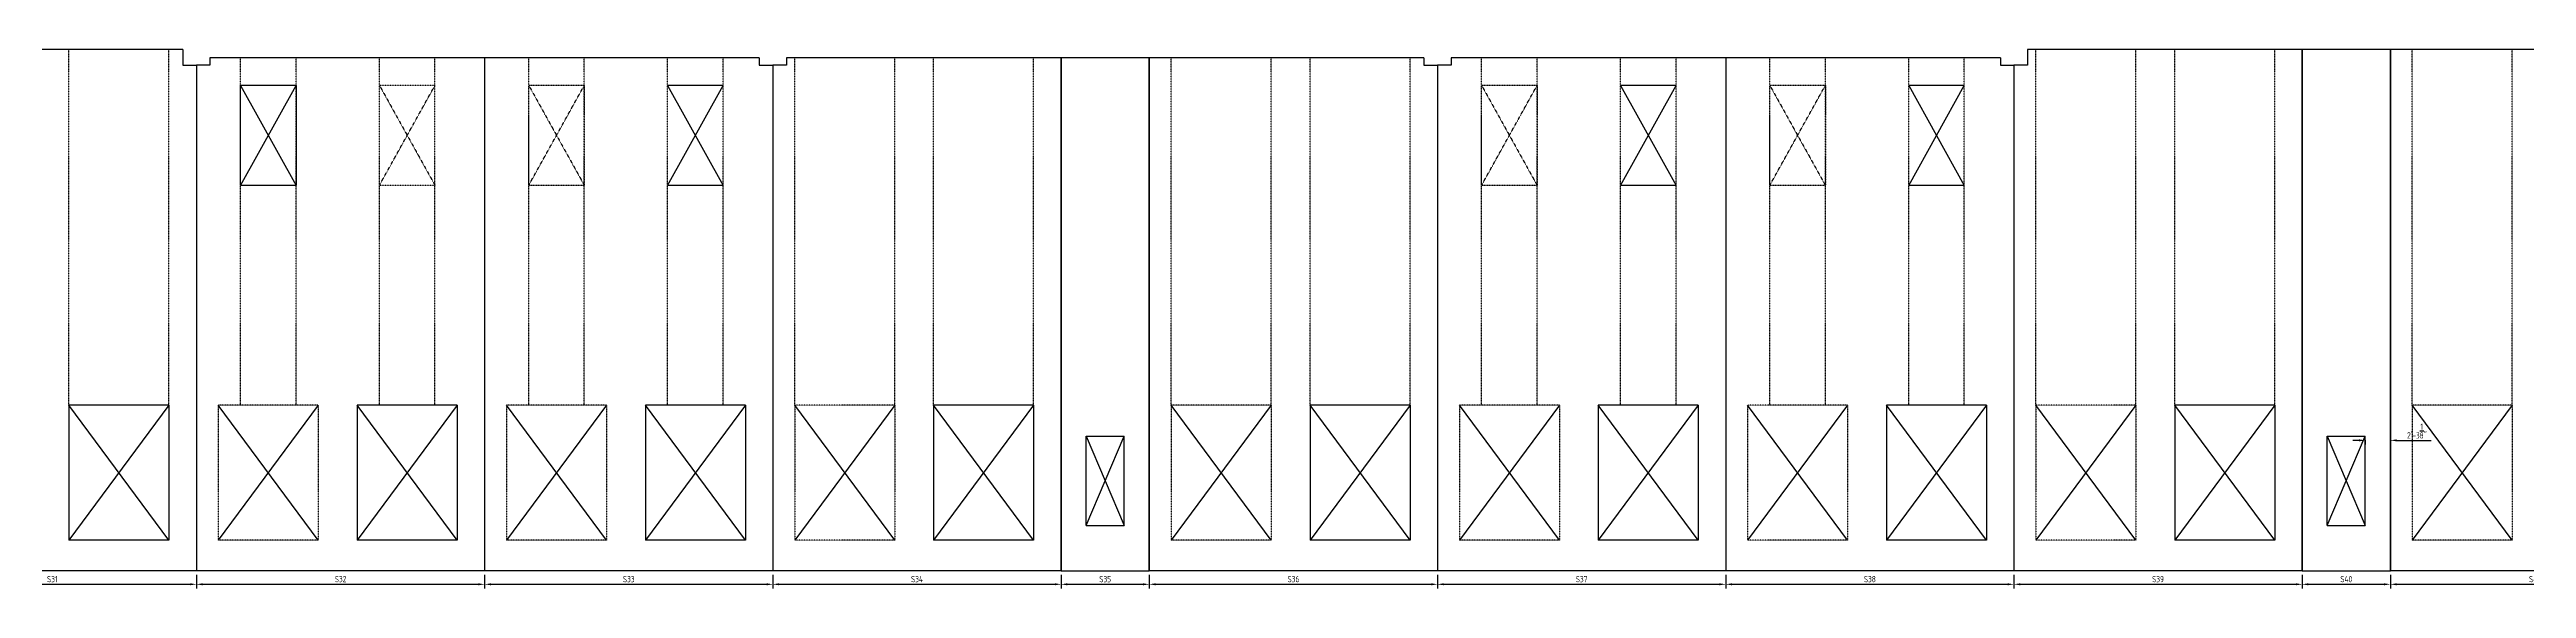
# Model space of a CAD drawing. Header units: inches. Extents: x -10781 to 50822, y -3854 to 38989.
# Drawn here: x 8008 to 10683, y 27182 to 27765 of the extents above; entities that cross this region are included whole.
import ezdxf

# ---------------------------------------------------------------- set-up
doc = ezdxf.new("R2010")
doc.units = ezdxf.units.IN
doc.header["$LTSCALE"] = 0.025
doc.header["$MEASUREMENT"] = 0
doc.linetypes.add('HIDDEN', pattern=[6, 3, -3])
doc.layers.get('Defpoints').update_dxf_attribs({"linetype": 'CONTINUOUS'})
for name, color, linetype in [('0-35', 3, 'CONTINUOUS'), ('0-50', 10, 'CONTINUOUS'), ('hidden', 7, 'HIDDEN')]:
    doc.layers.add(name, color=color, linetype=linetype)
doc.styles.add('AR', font='ARCHQUIK.shx', dxfattribs={"width": 0.8})
doc.dimstyles.new('CADS_DIM_48', dxfattribs={"dimscale": 48, "dimtxt": 0.09375, "dimasz": 0.09375, "dimexe": 0.0625, "dimexo": 0.0625, "dimgap": 0.09375, "dimtad": 0, "dimtih": 1, "dimtoh": 1, "dimzin": 1, "dimdsep": 46, "dimlunit": 4, "dimtxsty": 'AR', "dimblk": 'CLOSED', "dimcen": 0.1875, "dimadec": 0, "dimazin": 0, "dimtfac": 1, "dimtofl": 0, "dimtmove": 0, "dimatfit": 1, "dimldrblk": 'DOTBLANK', "dimfxl": 1, "dimtzin": 0, "dimarcsym": 0})

# ---------------------------------------------------------------- blocks, each defined once
blk = doc.blocks.new('*D294')
at = {"layer": '0-35', "color": 0, "lineweight": -2, "transparency": 16777216}
for p, q in [((10501.9, 27342.4), (10495.2, 27342.4)), ((10508.7, 27342.6), (10508.7, 27337.9)), ((10535.8, 27342.6), (10535.8, 27337.9)), ((10542.6, 27342.4), (10579.7, 27342.4))]:
    blk.add_line(p, q, dxfattribs=at)
at = {"layer": '0-35', "color": 0, "transparency": 16777216}
for points in [[(10501.9, 27343.5), (10501.9, 27341.3), (10508.7, 27342.4)], [(10542.6, 27343.5), (10542.6, 27341.3), (10535.8, 27342.4)]]:
    blk.add_solid(points, dxfattribs=at)
at = {"layer": 'Defpoints', "color": 0, "transparency": 16777216}
for p in [(10508.7, 27347.1), (10535.8, 27347.1), (10535.8, 27342.4)]:
    blk.add_point(p, dxfattribs=at)
at = {"layer": '0-35', "color": 0, "transparency": 16777216, "insert": (10564.5, 27352.5), "char_height": 6.75, "attachment_point": 5, "style": 'AR'}
blk.add_mtext('2\'-3{\\H1.000000x;\\S1/8;}"', dxfattribs=at)
blk = doc.blocks.new('_DotBlank')
at = {"layer": '0-35', "color": 0, "lineweight": -2}
blk.add_line((-0.5, 0), (-1, 0), dxfattribs=at)
blk.add_circle((0, 0), 0.5, dxfattribs=at)
blk = doc.blocks.new('*D323')
at = {"layer": '0-35', "color": 0, "lineweight": -2, "transparency": 16777216}
for p, q in [((7855.3, 27197.1), (7855.3, 27182.4)), ((7862.1, 27186.9), (8159.8, 27186.9)), ((8166.6, 27197.1), (8166.6, 27182.4))]:
    blk.add_line(p, q, dxfattribs=at)
at = {"layer": '0-35', "color": 0, "transparency": 16777216}
for points in [[(7862.1, 27188), (7862.1, 27185.8), (7855.3, 27186.9)], [(8159.8, 27188), (8159.8, 27185.8), (8166.6, 27186.9)]]:
    blk.add_solid(points, dxfattribs=at)
at = {"layer": 'Defpoints', "color": 0, "transparency": 16777216}
for p in [(7855.3, 27201.6), (8166.6, 27201.6), (8166.6, 27186.9)]:
    blk.add_point(p, dxfattribs=at)
at = {"layer": '0-35', "color": 0, "transparency": 16777216, "insert": (8010.9, 27192.5), "char_height": 6.75, "attachment_point": 5, "style": 'AR'}
blk.add_mtext('S31', dxfattribs=at)
blk = doc.blocks.new('*D324')
at = {"layer": '0-35', "color": 0, "lineweight": -2, "transparency": 16777216}
for p, q in [((8166.6, 27197.1), (8166.6, 27182.4)), ((8173.3, 27186.9), (8471.1, 27186.9)), ((8477.8, 27197.1), (8477.8, 27182.4))]:
    blk.add_line(p, q, dxfattribs=at)
at = {"layer": '0-35', "color": 0, "transparency": 16777216}
for points in [[(8173.3, 27188), (8173.3, 27185.8), (8166.6, 27186.9)], [(8471.1, 27188), (8471.1, 27185.8), (8477.8, 27186.9)]]:
    blk.add_solid(points, dxfattribs=at)
at = {"layer": 'Defpoints', "color": 0, "transparency": 16777216}
for p in [(8166.6, 27201.6), (8477.8, 27201.6), (8477.8, 27186.9)]:
    blk.add_point(p, dxfattribs=at)
at = {"layer": '0-35', "color": 0, "transparency": 16777216, "insert": (8322.2, 27192.5), "char_height": 6.75, "attachment_point": 5, "style": 'AR'}
blk.add_mtext('S32', dxfattribs=at)
blk = doc.blocks.new('*D325')
at = {"layer": '0-35', "color": 0, "lineweight": -2, "transparency": 16777216}
for p, q in [((8477.8, 27197.1), (8477.8, 27182.4)), ((8484.6, 27186.9), (8782.3, 27186.9)), ((8789.1, 27197.1), (8789.1, 27182.4))]:
    blk.add_line(p, q, dxfattribs=at)
at = {"layer": '0-35', "color": 0, "transparency": 16777216}
for points in [[(8484.6, 27188), (8484.6, 27185.8), (8477.8, 27186.9)], [(8782.3, 27188), (8782.3, 27185.8), (8789.1, 27186.9)]]:
    blk.add_solid(points, dxfattribs=at)
at = {"layer": 'Defpoints', "color": 0, "transparency": 16777216}
for p in [(8477.8, 27201.6), (8789.1, 27201.6), (8789.1, 27186.9)]:
    blk.add_point(p, dxfattribs=at)
at = {"layer": '0-35', "color": 0, "transparency": 16777216, "insert": (8633.4, 27192.5), "char_height": 6.75, "attachment_point": 5, "style": 'AR'}
blk.add_mtext('S33', dxfattribs=at)
blk = doc.blocks.new('*D326')
at = {"layer": '0-35', "color": 0, "lineweight": -2, "transparency": 16777216}
for p, q in [((8789.1, 27197.1), (8789.1, 27182.4)), ((8795.8, 27186.9), (9093.6, 27186.9)), ((9100.3, 27197.1), (9100.3, 27182.4))]:
    blk.add_line(p, q, dxfattribs=at)
at = {"layer": '0-35', "color": 0, "transparency": 16777216}
for points in [[(8795.8, 27188), (8795.8, 27185.8), (8789.1, 27186.9)], [(9093.6, 27188), (9093.6, 27185.8), (9100.3, 27186.9)]]:
    blk.add_solid(points, dxfattribs=at)
at = {"layer": 'Defpoints', "color": 0, "transparency": 16777216}
for p in [(8789.1, 27201.6), (9100.3, 27201.6), (9100.3, 27186.9)]:
    blk.add_point(p, dxfattribs=at)
at = {"layer": '0-35', "color": 0, "transparency": 16777216, "insert": (8944.7, 27192.5), "char_height": 6.75, "attachment_point": 5, "style": 'AR'}
blk.add_mtext('S34', dxfattribs=at)
blk = doc.blocks.new('*D327')
at = {"layer": '0-35', "color": 0, "lineweight": -2, "transparency": 16777216}
for p, q in [((9100.3, 27197.1), (9100.3, 27182.4)), ((9107.1, 27186.9), (9188.8, 27186.9)), ((9195.6, 27197.1), (9195.6, 27182.4))]:
    blk.add_line(p, q, dxfattribs=at)
at = {"layer": '0-35', "color": 0, "transparency": 16777216}
for points in [[(9107.1, 27188), (9107.1, 27185.8), (9100.3, 27186.9)], [(9188.8, 27188), (9188.8, 27185.8), (9195.6, 27186.9)]]:
    blk.add_solid(points, dxfattribs=at)
at = {"layer": 'Defpoints', "color": 0, "transparency": 16777216}
for p in [(9100.3, 27201.6), (9195.6, 27201.6), (9195.6, 27186.9)]:
    blk.add_point(p, dxfattribs=at)
at = {"layer": '0-35', "color": 0, "transparency": 16777216, "insert": (9147.9, 27192.5), "char_height": 6.75, "attachment_point": 5, "style": 'AR'}
blk.add_mtext('S35', dxfattribs=at)
blk = doc.blocks.new('*D328')
at = {"layer": '0-35', "color": 0, "lineweight": -2, "transparency": 16777216}
for p, q in [((9195.6, 27197.1), (9195.6, 27182.4)), ((9202.3, 27186.9), (9500.1, 27186.9)), ((9506.8, 27197.1), (9506.8, 27182.4))]:
    blk.add_line(p, q, dxfattribs=at)
at = {"layer": '0-35', "color": 0, "transparency": 16777216}
for points in [[(9202.3, 27188), (9202.3, 27185.8), (9195.6, 27186.9)], [(9500.1, 27188), (9500.1, 27185.8), (9506.8, 27186.9)]]:
    blk.add_solid(points, dxfattribs=at)
at = {"layer": 'Defpoints', "color": 0, "transparency": 16777216}
for p in [(9195.6, 27201.6), (9506.8, 27201.6), (9506.8, 27186.9)]:
    blk.add_point(p, dxfattribs=at)
at = {"layer": '0-35', "color": 0, "transparency": 16777216, "insert": (9351.2, 27192.5), "char_height": 6.75, "attachment_point": 5, "style": 'AR'}
blk.add_mtext('S36', dxfattribs=at)
blk = doc.blocks.new('*D329')
at = {"layer": '0-35', "color": 0, "lineweight": -2, "transparency": 16777216}
for p, q in [((9506.8, 27197.1), (9506.8, 27182.4)), ((9513.6, 27186.9), (9811.3, 27186.9)), ((9818.1, 27197.1), (9818.1, 27182.4))]:
    blk.add_line(p, q, dxfattribs=at)
at = {"layer": '0-35', "color": 0, "transparency": 16777216}
for points in [[(9513.6, 27188), (9513.6, 27185.8), (9506.8, 27186.9)], [(9811.3, 27188), (9811.3, 27185.8), (9818.1, 27186.9)]]:
    blk.add_solid(points, dxfattribs=at)
at = {"layer": 'Defpoints', "color": 0, "transparency": 16777216}
for p in [(9506.8, 27201.6), (9818.1, 27201.6), (9818.1, 27186.9)]:
    blk.add_point(p, dxfattribs=at)
at = {"layer": '0-35', "color": 0, "transparency": 16777216, "insert": (9662.4, 27192.5), "char_height": 6.75, "attachment_point": 5, "style": 'AR'}
blk.add_mtext('S37', dxfattribs=at)
blk = doc.blocks.new('*D330')
at = {"layer": '0-35', "color": 0, "lineweight": -2, "transparency": 16777216}
for p, q in [((9818.1, 27197.1), (9818.1, 27182.4)), ((9824.8, 27186.9), (10122.6, 27186.9)), ((10129.3, 27197.1), (10129.3, 27182.4))]:
    blk.add_line(p, q, dxfattribs=at)
at = {"layer": '0-35', "color": 0, "transparency": 16777216}
for points in [[(9824.8, 27188), (9824.8, 27185.8), (9818.1, 27186.9)], [(10122.6, 27188), (10122.6, 27185.8), (10129.3, 27186.9)]]:
    blk.add_solid(points, dxfattribs=at)
at = {"layer": 'Defpoints', "color": 0, "transparency": 16777216}
for p in [(9818.1, 27201.6), (10129.3, 27201.6), (10129.3, 27186.9)]:
    blk.add_point(p, dxfattribs=at)
at = {"layer": '0-35', "color": 0, "transparency": 16777216, "insert": (9973.7, 27192.5), "char_height": 6.75, "attachment_point": 5, "style": 'AR'}
blk.add_mtext('S38', dxfattribs=at)
blk = doc.blocks.new('*D331')
at = {"layer": '0-35', "color": 0, "lineweight": -2, "transparency": 16777216}
for p, q in [((10129.3, 27197.1), (10129.3, 27182.4)), ((10136.1, 27186.9), (10433.8, 27186.9)), ((10440.6, 27197.1), (10440.6, 27182.4))]:
    blk.add_line(p, q, dxfattribs=at)
at = {"layer": '0-35', "color": 0, "transparency": 16777216}
for points in [[(10136.1, 27188), (10136.1, 27185.8), (10129.3, 27186.9)], [(10433.8, 27188), (10433.8, 27185.8), (10440.6, 27186.9)]]:
    blk.add_solid(points, dxfattribs=at)
at = {"layer": 'Defpoints', "color": 0, "transparency": 16777216}
for p in [(10129.3, 27201.6), (10440.6, 27201.6), (10440.6, 27186.9)]:
    blk.add_point(p, dxfattribs=at)
at = {"layer": '0-35', "color": 0, "transparency": 16777216, "insert": (10284.9, 27192.5), "char_height": 6.75, "attachment_point": 5, "style": 'AR'}
blk.add_mtext('S39', dxfattribs=at)
blk = doc.blocks.new('*D332')
at = {"layer": '0-35', "color": 0, "lineweight": -2, "transparency": 16777216}
for p, q in [((10440.6, 27197.1), (10440.6, 27182.4)), ((10447.3, 27186.9), (10529.1, 27186.9)), ((10535.8, 27197.1), (10535.8, 27182.4))]:
    blk.add_line(p, q, dxfattribs=at)
at = {"layer": '0-35', "color": 0, "transparency": 16777216}
for points in [[(10447.3, 27188), (10447.3, 27185.8), (10440.6, 27186.9)], [(10529.1, 27188), (10529.1, 27185.8), (10535.8, 27186.9)]]:
    blk.add_solid(points, dxfattribs=at)
at = {"layer": 'Defpoints', "color": 0, "transparency": 16777216}
for p in [(10440.6, 27201.6), (10535.8, 27201.6), (10535.8, 27186.9)]:
    blk.add_point(p, dxfattribs=at)
at = {"layer": '0-35', "color": 0, "transparency": 16777216, "insert": (10488.2, 27192.5), "char_height": 6.75, "attachment_point": 5, "style": 'AR'}
blk.add_mtext('S40', dxfattribs=at)
blk = doc.blocks.new('*D333')
at = {"layer": '0-35', "color": 0, "lineweight": -2, "transparency": 16777216}
for p, q in [((10535.8, 27197.1), (10535.8, 27182.4)), ((10542.6, 27186.9), (10840.3, 27186.9)), ((10847.1, 27197.1), (10847.1, 27182.4))]:
    blk.add_line(p, q, dxfattribs=at)
at = {"layer": '0-35', "color": 0, "transparency": 16777216}
for points in [[(10542.6, 27188), (10542.6, 27185.8), (10535.8, 27186.9)], [(10840.3, 27188), (10840.3, 27185.8), (10847.1, 27186.9)]]:
    blk.add_solid(points, dxfattribs=at)
at = {"layer": 'Defpoints', "color": 0, "transparency": 16777216}
for p in [(10535.8, 27201.6), (10847.1, 27201.6), (10847.1, 27186.9)]:
    blk.add_point(p, dxfattribs=at)
at = {"layer": '0-35', "color": 0, "transparency": 16777216, "insert": (10691.4, 27192.5), "char_height": 6.75, "attachment_point": 5, "style": 'AR'}
blk.add_mtext('S41', dxfattribs=at)

msp = doc.modelspace()

# ---------------------------------------------------------------- linework, layer by layer
at = {"layer": '0-35'}
for p, q in [((8151.92733, 27764.58428), (7855.30233, 27764.58428)), ((8151.92733, 27764.58428), (8151.92733, 27747.58428)), ((8151.92733, 27747.58428), (8166.55233, 27747.58428)), ((8166.55233, 27747.58428), (8166.55233, 27201.58428)), ((8181.17733, 27747.58428), (8166.55233, 27747.58428)), ((8166.55233, 27747.58428), (8166.55233, 27201.58428)), ((8477.80233, 27755.58428), (8181.17733, 27755.58428)), ((8181.17733, 27755.58428), (8181.17733, 27747.58428)), ((8477.80233, 27755.58428), (8477.80233, 27201.58428)), ((8477.80233, 27755.58428), (8477.80233, 27201.58428)), ((8774.42733, 27755.58428), (8477.80233, 27755.58428)), ((8774.42733, 27755.58428), (8774.42733, 27747.58428)), ((8774.42733, 27747.58428), (8789.05233, 27747.58428)), ((8789.05233, 27747.58428), (8789.05233, 27201.58428)), ((8789.05233, 27747.58428), (8789.05233, 27201.58428)), ((8803.67733, 27747.58428), (8789.05233, 27747.58428)), ((9100.30233, 27755.58428), (8803.67733, 27755.58428)), ((8803.67733, 27755.58428), (8803.67733, 27747.58428)), ((9100.30233, 27755.58428), (9100.30233, 27201.58428)), ((9100.30233, 27201.58428), (9100.30233, 27755.58428)), ((9195.55233, 27755.58428), (9100.30233, 27755.58428)), ((9195.55233, 27201.58428), (9195.55233, 27755.58428)), ((9195.55233, 27755.58428), (9195.55233, 27201.58428)), ((9492.17733, 27755.58428), (9195.55233, 27755.58428)), ((9492.17733, 27755.58428), (9492.17733, 27747.58428)), ((9492.17733, 27747.58428), (9506.80233, 27747.58428)), ((9506.80233, 27747.58428), (9506.80233, 27201.58428)), ((9506.80233, 27747.58428), (9506.80233, 27201.58428)), ((9521.42733, 27747.58428), (9506.80233, 27747.58428)), ((9818.05233, 27755.58428), (9521.42733, 27755.58428)), ((9521.42733, 27755.58428), (9521.42733, 27747.58428)), ((9818.05233, 27755.58428), (9818.05233, 27201.58428)), ((9818.05233, 27755.58428), (9818.05233, 27201.58428)), ((10114.67733, 27755.58428), (9818.05233, 27755.58428)), ((10114.67733, 27755.58428), (10114.67733, 27747.58428)), ((10114.67733, 27747.58428), (10129.30233, 27747.58428)), ((10129.30233, 27747.58428), (10129.30233, 27201.58428)), ((10129.30233, 27747.58428), (10129.30233, 27201.58428)), ((10143.92733, 27747.58428), (10129.30233, 27747.58428)), ((10440.55233, 27764.58428), (10143.92733, 27764.58428)), ((10143.92733, 27764.58428), (10143.92733, 27747.58428)), ((10440.55233, 27764.58428), (10440.55233, 27201.58428)), ((10440.55233, 27201.58428), (10440.55233, 27764.58428)), ((10535.80233, 27764.58428), (10440.55233, 27764.58428)), ((10535.80233, 27201.58428), (10535.80233, 27764.58428)), ((10535.80233, 27764.58428), (10535.80233, 27201.58428)), ((10832.42733, 27764.58428), (10535.80233, 27764.58428)), ((8274.17733, 27725.83428), (8214.17733, 27725.83428)), ((8214.17733, 27725.83428), (8274.17733, 27617.83428)), ((8214.17733, 27617.83428), (8274.17733, 27725.83428)), ((8214.17733, 27617.83428), (8214.17733, 27725.83428)), ((8274.17733, 27725.83428), (8274.17733, 27617.83428)), ((8735.42733, 27725.83428), (8675.42733, 27725.83428)), ((8675.42733, 27725.83428), (8735.42733, 27617.83428)), ((8675.42733, 27617.83428), (8735.42733, 27725.83428)), ((9764.42733, 27725.83428), (9704.42733, 27725.83428)), ((9704.42733, 27725.83428), (9764.42733, 27617.83428)), ((9704.42733, 27617.83428), (9764.42733, 27725.83428)), ((10075.67733, 27725.83428), (10015.67733, 27725.83428)), ((10015.67733, 27725.83428), (10075.67733, 27617.83428)), ((10015.67733, 27617.83428), (10075.67733, 27725.83428)), ((8274.17733, 27617.83428), (8214.17733, 27617.83428)), ((8735.42733, 27617.83428), (8675.42733, 27617.83428)), ((9764.42733, 27617.83428), (9704.42733, 27617.83428)), ((10075.67733, 27617.83428), (10015.67733, 27617.83428)), ((8028.92733, 27380.58428), (8028.92733, 27234.58428)), ((8136.92733, 27380.58428), (8028.92733, 27380.58428)), ((8136.92733, 27380.58428), (8028.92733, 27234.58428)), ((8136.92733, 27234.58428), (8028.92733, 27380.58428)), ((8136.92733, 27380.58428), (8136.92733, 27234.58428)), ((8340.17733, 27380.58428), (8340.17733, 27234.58428)), ((8448.17733, 27380.58428), (8340.17733, 27380.58428)), ((8448.17733, 27380.58428), (8340.17733, 27234.58428)), ((8448.17733, 27234.58428), (8340.17733, 27380.58428)), ((8448.17733, 27380.58428), (8448.17733, 27234.58428)), ((8651.42733, 27380.58428), (8651.42733, 27234.58428)), ((8759.42733, 27380.58428), (8651.42733, 27380.58428)), ((8759.42733, 27380.58428), (8651.42733, 27234.58428)), ((8759.42733, 27234.58428), (8651.42733, 27380.58428)), ((8759.42733, 27380.58428), (8759.42733, 27234.58428)), ((8962.67733, 27380.58428), (8962.67733, 27234.58428)), ((9070.67733, 27380.58428), (8962.67733, 27380.58428)), ((9070.67733, 27380.58428), (8962.67733, 27234.58428)), ((9070.67733, 27234.58428), (8962.67733, 27380.58428)), ((9070.67733, 27380.58428), (9070.67733, 27234.58428)), ((9369.17733, 27380.58428), (9369.17733, 27234.58428)), ((9477.17733, 27380.58428), (9369.17733, 27380.58428)), ((9477.17733, 27380.58428), (9369.17733, 27234.58428)), ((9477.17733, 27234.58428), (9369.17733, 27380.58428)), ((9477.17733, 27380.58428), (9477.17733, 27234.58428)), ((9680.42733, 27380.58428), (9680.42733, 27234.58428)), ((9788.42733, 27380.58428), (9680.42733, 27380.58428)), ((9788.42733, 27380.58428), (9680.42733, 27234.58428)), ((9788.42733, 27234.58428), (9680.42733, 27380.58428)), ((9788.42733, 27380.58428), (9788.42733, 27234.58428)), ((9991.67733, 27380.58428), (9991.67733, 27234.58428)), ((10099.67733, 27380.58428), (9991.67733, 27380.58428)), ((10099.67733, 27380.58428), (9991.67733, 27234.58428)), ((10099.67733, 27234.58428), (9991.67733, 27380.58428)), ((10099.67733, 27380.58428), (10099.67733, 27234.58428)), ((10302.92733, 27380.58428), (10302.92733, 27234.58428)), ((10410.92733, 27380.58428), (10302.92733, 27380.58428)), ((10410.92733, 27380.58428), (10302.92733, 27234.58428)), ((10410.92733, 27234.58428), (10302.92733, 27380.58428)), ((10410.92733, 27380.58428), (10410.92733, 27234.58428)), ((9127.42733, 27250.58428), (9127.42733, 27347.08428)), ((9127.42733, 27347.08428), (9168.42733, 27347.08428)), ((9168.42733, 27250.58428), (9168.42733, 27347.08428)), ((10467.67733, 27250.58428), (10467.67733, 27347.08428)), ((10467.67733, 27347.08428), (10508.67733, 27347.08428)), ((10508.67733, 27250.58428), (10508.67733, 27347.08428)), ((8136.92733, 27234.58428), (8028.92733, 27234.58428)), ((8448.17733, 27234.58428), (8340.17733, 27234.58428)), ((8759.42733, 27234.58428), (8651.42733, 27234.58428)), ((9070.67733, 27234.58428), (8962.67733, 27234.58428)), ((9127.42733, 27250.58428), (9168.42733, 27250.58428)), ((9477.17733, 27234.58428), (9369.17733, 27234.58428)), ((9788.42733, 27234.58428), (9680.42733, 27234.58428)), ((10099.67733, 27234.58428), (9991.67733, 27234.58428)), ((10410.92733, 27234.58428), (10302.92733, 27234.58428)), ((10467.67733, 27250.58428), (10508.67733, 27250.58428)), ((8166.55233, 27201.58428), (7855.30233, 27201.58428)), ((8477.80233, 27201.58428), (8166.55233, 27201.58428)), ((8789.05233, 27201.58428), (8477.80233, 27201.58428)), ((9100.30233, 27201.58428), (8789.05233, 27201.58428)), ((9100.30233, 27201.58428), (9195.55233, 27201.58428)), ((9506.80233, 27201.58428), (9195.55233, 27201.58428)), ((9818.05233, 27201.58428), (9506.80233, 27201.58428)), ((10129.30233, 27201.58428), (9818.05233, 27201.58428)), ((10440.55233, 27201.58428), (10129.30233, 27201.58428)), ((10440.55233, 27201.58428), (10535.80233, 27201.58428)), ((10847.05233, 27201.58428), (10535.80233, 27201.58428))]:
    msp.add_line(p, q, dxfattribs=at)
at = {"layer": '0-50'}
for p, q in [((8298.17733, 27380.58428), (8190.17733, 27234.58428)), ((8298.17733, 27234.58428), (8190.17733, 27380.58428)), ((8609.42733, 27380.58428), (8501.42733, 27234.58428)), ((8609.42733, 27234.58428), (8501.42733, 27380.58428)), ((8920.67733, 27380.58428), (8812.67733, 27234.58428)), ((8920.67733, 27234.58428), (8812.67733, 27380.58428)), ((9327.17733, 27380.58428), (9219.17733, 27234.58428)), ((9327.17733, 27234.58428), (9219.17733, 27380.58428)), ((9638.42733, 27380.58428), (9530.42733, 27234.58428)), ((9638.42733, 27234.58428), (9530.42733, 27380.58428)), ((9949.67733, 27380.58428), (9841.67733, 27234.58428)), ((9949.67733, 27234.58428), (9841.67733, 27380.58428)), ((10260.92733, 27380.58428), (10152.92733, 27234.58428)), ((10260.92733, 27234.58428), (10152.92733, 27380.58428)), ((10667.42733, 27380.58428), (10559.42733, 27234.58428)), ((10667.42733, 27234.58428), (10559.42733, 27380.58428)), ((9127.42733, 27347.08428), (9168.42733, 27250.58428)), ((9127.42733, 27250.58428), (9168.42733, 27347.08428)), ((10467.67733, 27347.08428), (10508.67733, 27250.58428)), ((10467.67733, 27250.58428), (10508.67733, 27347.08428))]:
    msp.add_line(p, q, dxfattribs=at)
at = {"layer": 'hidden'}
for p, q in [((8028.92733, 27380.58428), (8028.92733, 27764.58428)), ((8136.92733, 27380.58428), (8136.92733, 27764.58428)), ((8214.17733, 27380.58428), (8214.17733, 27755.58428)), ((8274.17733, 27380.58428), (8274.17733, 27755.58428)), ((8364.17733, 27380.58428), (8364.17733, 27755.58428)), ((8424.17733, 27380.58428), (8424.17733, 27755.58428)), ((8525.42733, 27380.58428), (8525.42733, 27755.58428)), ((8585.42733, 27380.58428), (8585.42733, 27755.58428)), ((8675.42733, 27380.58428), (8675.42733, 27755.58428)), ((8735.42733, 27380.58428), (8735.42733, 27755.58428)), ((8812.67733, 27380.58428), (8812.67733, 27755.58428)), ((8920.67733, 27380.58428), (8920.67733, 27755.58428)), ((8962.67733, 27380.58428), (8962.67733, 27755.58428)), ((9070.67733, 27380.58428), (9070.67733, 27755.58428)), ((9219.17733, 27380.58428), (9219.17733, 27755.58428)), ((9327.17733, 27380.58428), (9327.17733, 27755.58428)), ((9369.17733, 27380.58428), (9369.17733, 27755.58428)), ((9477.17733, 27380.58428), (9477.17733, 27755.58428)), ((9554.42733, 27380.58428), (9554.42733, 27755.58428)), ((9614.42733, 27380.58428), (9614.42733, 27755.58428)), ((9704.42733, 27380.58428), (9704.42733, 27755.58428)), ((9764.42733, 27380.58428), (9764.42733, 27755.58428)), ((9865.67733, 27380.58428), (9865.67733, 27755.58428)), ((9925.67733, 27380.58428), (9925.67733, 27755.58428)), ((10015.67733, 27380.58428), (10015.67733, 27755.58428)), ((10075.67733, 27380.58428), (10075.67733, 27755.58428)), ((10152.92733, 27380.58428), (10152.92733, 27764.58428)), ((10260.92733, 27380.58428), (10260.92733, 27764.58428)), ((10302.92733, 27380.58428), (10302.92733, 27764.58428)), ((10410.92733, 27380.58428), (10410.92733, 27764.58428)), ((10559.42733, 27380.58428), (10559.42733, 27764.58428)), ((10667.42733, 27380.58428), (10667.42733, 27764.58428)), ((8424.17733, 27725.83428), (8364.17733, 27725.83428)), ((8364.17733, 27725.83428), (8424.17733, 27617.83428)), ((8364.17733, 27617.83428), (8424.17733, 27725.83428)), ((8585.42733, 27725.83428), (8525.42733, 27725.83428)), ((8525.42733, 27725.83428), (8585.42733, 27617.83428)), ((8525.42733, 27617.83428), (8585.42733, 27725.83428)), ((8525.42733, 27617.83428), (8525.42733, 27725.83428)), ((8585.42733, 27725.83428), (8585.42733, 27617.83428)), ((9614.42733, 27725.83428), (9554.42733, 27725.83428)), ((9554.42733, 27725.83428), (9614.42733, 27617.83428)), ((9554.42733, 27617.83428), (9614.42733, 27725.83428)), ((9554.42733, 27617.83428), (9554.42733, 27725.83428)), ((9614.42733, 27725.83428), (9614.42733, 27617.83428)), ((9925.67733, 27725.83428), (9865.67733, 27725.83428)), ((9865.67733, 27725.83428), (9925.67733, 27617.83428)), ((9865.67733, 27617.83428), (9925.67733, 27725.83428)), ((9865.67733, 27617.83428), (9865.67733, 27725.83428)), ((9925.67733, 27725.83428), (9925.67733, 27617.83428)), ((8424.17733, 27617.83428), (8364.17733, 27617.83428)), ((8585.42733, 27617.83428), (8525.42733, 27617.83428)), ((9614.42733, 27617.83428), (9554.42733, 27617.83428)), ((9925.67733, 27617.83428), (9865.67733, 27617.83428)), ((8190.17733, 27380.58428), (8190.17733, 27234.58428)), ((8298.17733, 27380.58428), (8190.17733, 27380.58428)), ((8298.17733, 27380.58428), (8298.17733, 27234.58428)), ((8501.42733, 27380.58428), (8501.42733, 27234.58428)), ((8609.42733, 27380.58428), (8501.42733, 27380.58428)), ((8609.42733, 27380.58428), (8609.42733, 27234.58428)), ((8812.67733, 27380.58428), (8812.67733, 27234.58428)), ((8920.67733, 27380.58428), (8812.67733, 27380.58428)), ((8920.67733, 27380.58428), (8920.67733, 27234.58428)), ((9219.17733, 27380.58428), (9219.17733, 27234.58428)), ((9327.17733, 27380.58428), (9219.17733, 27380.58428)), ((9327.17733, 27380.58428), (9327.17733, 27234.58428)), ((9530.42733, 27380.58428), (9530.42733, 27234.58428)), ((9638.42733, 27380.58428), (9530.42733, 27380.58428)), ((9638.42733, 27380.58428), (9638.42733, 27234.58428)), ((9841.67733, 27380.58428), (9841.67733, 27234.58428)), ((9949.67733, 27380.58428), (9841.67733, 27380.58428)), ((9949.67733, 27380.58428), (9949.67733, 27234.58428)), ((10152.92733, 27380.58428), (10152.92733, 27234.58428)), ((10260.92733, 27380.58428), (10152.92733, 27380.58428)), ((10260.92733, 27380.58428), (10260.92733, 27234.58428)), ((10559.42733, 27380.58428), (10559.42733, 27234.58428)), ((10667.42733, 27380.58428), (10559.42733, 27380.58428)), ((10667.42733, 27380.58428), (10667.42733, 27234.58428)), ((8298.17733, 27234.58428), (8190.17733, 27234.58428)), ((8609.42733, 27234.58428), (8501.42733, 27234.58428)), ((8920.67733, 27234.58428), (8812.67733, 27234.58428)), ((9327.17733, 27234.58428), (9219.17733, 27234.58428)), ((9638.42733, 27234.58428), (9530.42733, 27234.58428)), ((9949.67733, 27234.58428), (9841.67733, 27234.58428)), ((10260.92733, 27234.58428), (10152.92733, 27234.58428)), ((10667.42733, 27234.58428), (10559.42733, 27234.58428))]:
    msp.add_line(p, q, dxfattribs=at)

# ---------------------------------------------------------------- dimensions: what is measured, and where the dimension line sits
at = {"layer": '0-35'}
dim = msp.add_linear_dim(base=(10535.80233, 27342.41954), p1=(10508.67733, 27347.08428), p2=(10535.80233, 27347.08428), dimstyle='CADS_DIM_48', override={"dimscale": 72, "dimgap": 0.03125, "dimtad": 1, "dimtih": 0, "dimtoh": 0, "dimdec": 4, "dimtdec": 4}, dxfattribs=at)
dim.commit()
dim.dimension.update_dxf_attribs({"geometry": '*D294', "text_midpoint": (10564.49371, 27352.54454)})
for base, p1, p2, text, picture, middle in [((8166.55233, 27186.8865), (7855.30233, 27201.58428), (8166.55233, 27201.58428), 'S31', '*D323', (8010.92733, 27192.5115)), ((8477.80233, 27186.8865), (8166.55233, 27201.58428), (8477.80233, 27201.58428), 'S32', '*D324', (8322.17733, 27192.5115)), ((8789.05233, 27186.8865), (8477.80233, 27201.58428), (8789.05233, 27201.58428), 'S33', '*D325', (8633.42733, 27192.5115)), ((9100.30233, 27186.8865), (8789.05233, 27201.58428), (9100.30233, 27201.58428), 'S34', '*D326', (8944.67733, 27192.5115)), ((9195.55233, 27186.8865), (9100.30233, 27201.58428), (9195.55233, 27201.58428), 'S35', '*D327', (9147.92733, 27192.5115)), ((9506.80233, 27186.8865), (9195.55233, 27201.58428), (9506.80233, 27201.58428), 'S36', '*D328', (9351.17733, 27192.5115)), ((9818.05233, 27186.8865), (9506.80233, 27201.58428), (9818.05233, 27201.58428), 'S37', '*D329', (9662.42733, 27192.5115)), ((10129.30233, 27186.8865), (9818.05233, 27201.58428), (10129.30233, 27201.58428), 'S38', '*D330', (9973.67733, 27192.5115)), ((10440.55233, 27186.8865), (10129.30233, 27201.58428), (10440.55233, 27201.58428), 'S39', '*D331', (10284.92733, 27192.5115)), ((10535.80233, 27186.8865), (10440.55233, 27201.58428), (10535.80233, 27201.58428), 'S40', '*D332', (10488.17733, 27192.5115)), ((10847.05233, 27186.8865), (10535.80233, 27201.58428), (10847.05233, 27201.58428), 'S41', '*D333', (10691.42733, 27192.5115))]:
    dim = msp.add_linear_dim(base=base, p1=p1, p2=p2, text=text, dimstyle='CADS_DIM_48', override={"dimscale": 72, "dimgap": 0.03125, "dimtad": 1, "dimtih": 0, "dimtoh": 0, "dimdec": 4, "dimtdec": 4, "dimtmove": 1}, dxfattribs=at)
    dim.commit()
    dim.dimension.update_dxf_attribs({"geometry": picture, "text_midpoint": middle})

doc.saveas('drawing.dxf')
